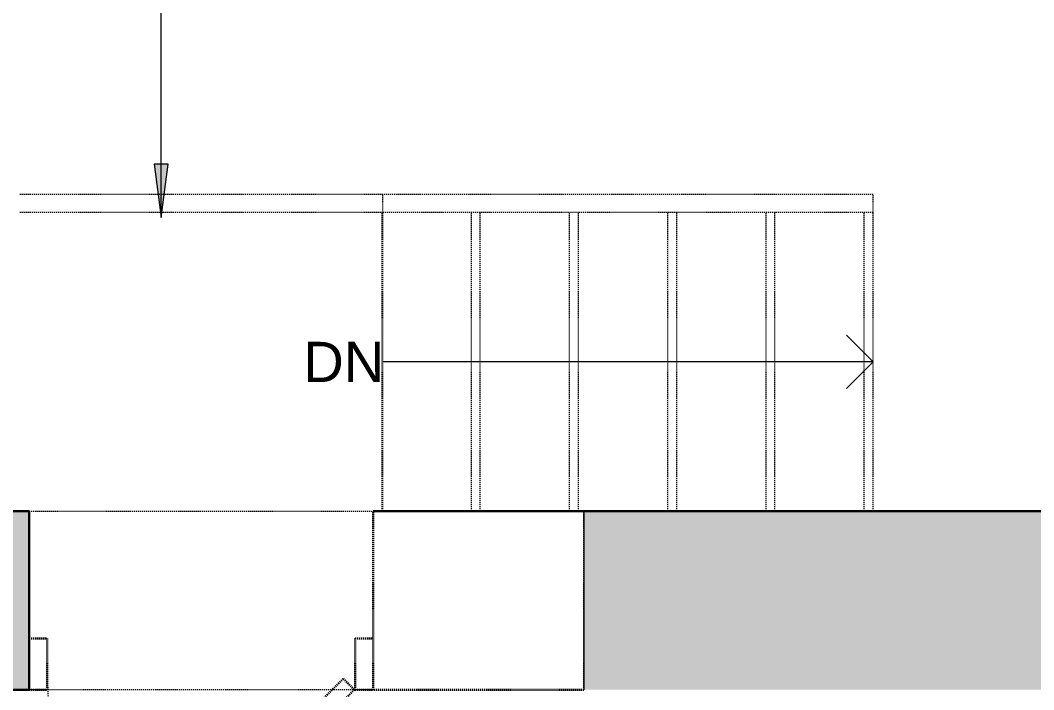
# Model space of a CAD drawing. Header units: inches. Extents: x -1176 to 1551, y -3558 to 978.
# Drawn here: x -835.1 to -721.7, y 16.3 to 91.3 of the extents above; entities that cross this region are included whole.
import ezdxf

# ---------------------------------------------------------------- set-up
doc = ezdxf.new("R2010")
doc.units = ezdxf.units.IN
doc.header["$MEASUREMENT"] = 0
doc.linetypes.add('Demolished', pattern=[0.1875, 0.125, -0.0625])
for name, color, linetype, lineweight in [('A-ANNO-KEYN', 231, 'Continuous', 9), ('A-DOOR', 31, 'Continuous', 18), ('A-DOOR-FRAM', 31, 'Continuous', 30), ('A-WALL', 113, 'Continuous', 18), ('A-WALL-PATT', 111, 'Continuous', 18), ('S-STRS', 31, 'Demolished', 9), ('S-STRS-ANNO', 31, 'Continuous', 9), ('S-STRS-IDEN', 31, 'Continuous', 9)]:
    doc.layers.add(name, color=color, linetype=linetype, lineweight=lineweight)
doc.styles.add('Swis721 Lt BT', font='swissl.ttf', dxfattribs={"height": 4.5})

# ---------------------------------------------------------------- blocks, each defined once
blk = doc.blocks.new('Single Flush - D2 2_10_5_ X 8_-7363376-1st Floor Demo')
at = {"layer": 'A-DOOR', "color": 10, "linetype": 'Demolished', "lineweight": 30}
for p, q in [((-8.34, -33.03), (15.92, -8.76)), ((15.92, -8.76), (17.16, -10)), ((17.16, -10), (-7.11, -34.26)), ((-7.11, -34.26), (-8.34, -33.03))]:
    blk.add_line(p, q, dxfattribs=at)
at = {"layer": 'A-DOOR', "color": 7, "linetype": 'Demolished', "lineweight": 9}
blk.add_arc((17.16, -10), 34.31, 179.5, 225, dxfattribs=at)
at = {"layer": 'A-DOOR-FRAM', "color": 10, "linetype": 'Demolished'}
for p, q in [((-19.25, -4.25), (-19.25, -10)), ((-19.25, -4.25), (-17.25, -4.25)), ((-17.25, -4.25), (-17.25, -10)), ((17.25, -4.25), (17.25, -10)), ((17.25, -4.25), (19.25, -4.25)), ((19.25, -4.25), (19.25, -10)), ((-19.25, -10), (-17.25, -10)), ((17.25, -10), (19.25, -10))]:
    blk.add_line(p, q, dxfattribs=at)

msp = doc.modelspace()

# ---------------------------------------------------------------- hatches: boundary and pattern name
at = {"layer": 'A-ANNO-KEYN'}
msp.add_hatch(color=256, dxfattribs=at).paths.add_polyline_path([(-819.35, 69.15), (-818.56, 75.15), (-820.14, 75.15)], flags=0)
at = {"layer": 'A-WALL-PATT'}
h = msp.add_hatch(color=250, dxfattribs=at)
h.paths.add_polyline_path([(-590.07, 16.25), (-590.07, 36.25), (-772.04, 36.25), (-772.04, 35.33), (-754.04, 35.33), (-754.04, 16.25), (-668.06, 16.25)], flags=0)
h.paths.add_polyline_path([(-901.04, 35.33), (-901.04, 36.25), (-1015.06, 36.25), (-1015.06, 35.33), (-944.74, 35.33)], flags=0)
h.paths.add_polyline_path([(-861.04, 35.33), (-834.14, 35.33), (-834.14, 36.25), (-861.04, 36.25)], flags=0)
h = msp.add_hatch(color=250, dxfattribs=at)
h.paths.add_polyline_path([(-756.67, 16.25), (-754.04, 16.25), (-754.04, 35.33), (-772.04, 35.33), (-772.04, 16.25)], flags=0)
h.paths.add_polyline_path([(-850.71, 16.25), (-834.14, 16.25), (-834.14, 35.33), (-861.04, 35.33), (-861.04, 16.25)], flags=0)
h.paths.add_polyline_path([(-901.04, 16.25), (-901.04, 35.33), (-1015.06, 35.33), (-1015.06, 16.25), (-944.74, 16.25)], flags=0)

# ---------------------------------------------------------------- linework, layer by layer
at = {"layer": 'A-ANNO-KEYN'}
for p, q in [((-819.35, 69.15), (-819.35, 94.2)), ((-818.56, 75.15), (-820.14, 75.15)), ((-820.14, 75.15), (-819.35, 69.15)), ((-819.35, 69.15), (-818.56, 75.15))]:
    msp.add_line(p, q, dxfattribs=at)
at = {"layer": 'A-WALL', "color": 8, "lineweight": 30}
for p, q in [((-1004.06, 36.25), (-834.14, 36.25)), ((-834.14, 16.25), (-834.14, 36.25)), ((-601.07, 36.25), (-795.64, 36.25)), ((-1017.06, 16.25), (-834.14, 16.25))]:
    msp.add_line(p, q, dxfattribs=at)
at = {"layer": 'A-WALL', "color": 7, "linetype": 'Demolished', "lineweight": 9}
for p, q in [((-834.14, 36.25), (-795.64, 36.25)), ((-772.04, 16.25), (-772.04, 36.25)), ((-795.64, 16.25), (-834.14, 16.25))]:
    msp.add_line(p, q, dxfattribs=at)
at = {"layer": 'A-WALL', "color": 10, "linetype": 'Demolished', "lineweight": 30}
for p, q in [((-795.64, 16.25), (-795.64, 36.25)), ((-772.04, 16.25), (-795.64, 16.25))]:
    msp.add_line(p, q, dxfattribs=at)
at = {"layer": 'A-WALL', "lineweight": 9}
msp.add_line((-772.04, 36.25), (-772.04, 16.25), dxfattribs=at)
at = {"layer": 'S-STRS', "color": 7}
for p, q in [((-794.55, 71.72), (-835.22, 71.72)), ((-739.63, 71.72), (-794.55, 71.72)), ((-794.55, 69.72), (-794.55, 71.72)), ((-739.63, 69.72), (-739.63, 71.72)), ((-794.55, 69.72), (-835.22, 69.72)), ((-794.63, 36.25), (-794.63, 69.72)), ((-783.63, 69.72), (-794.55, 69.72)), ((-794.55, 36.25), (-794.55, 69.72)), ((-784.63, 36.25), (-784.63, 69.72)), ((-772.63, 69.72), (-783.63, 69.72)), ((-783.63, 36.25), (-783.63, 69.72)), ((-773.63, 36.25), (-773.63, 69.72)), ((-761.63, 69.72), (-772.63, 69.72)), ((-772.63, 36.25), (-772.63, 69.72)), ((-762.63, 36.25), (-762.63, 69.72)), ((-750.63, 69.72), (-761.63, 69.72)), ((-761.63, 36.25), (-761.63, 69.72)), ((-751.63, 36.25), (-751.63, 69.72)), ((-739.63, 69.72), (-750.63, 69.72)), ((-750.63, 36.25), (-750.63, 69.72)), ((-740.63, 36.25), (-740.63, 69.72)), ((-739.63, 36.25), (-739.63, 69.72)), ((-834.14, 36.25), (-795.64, 36.25))]:
    msp.add_line(p, q, dxfattribs=at)
at = {"layer": 'S-STRS-ANNO'}
for p, q in [((-739.63, 52.99), (-742.63, 55.99)), ((-783.63, 52.99), (-794.55, 52.99)), ((-772.63, 52.99), (-783.63, 52.99)), ((-761.63, 52.99), (-772.63, 52.99)), ((-750.63, 52.99), (-761.63, 52.99)), ((-739.63, 52.99), (-750.63, 52.99)), ((-739.63, 52.99), (-742.63, 49.99))]:
    msp.add_line(p, q, dxfattribs=at)

# ---------------------------------------------------------------- block references
at = {"layer": 'A-DOOR', "color": 7, "linetype": 'Demolished', "lineweight": 9}
msp.add_blockref('Single Flush - D2 2_10_5_ X 8_-7363376-1st Floor Demo', (-814.89, 26.25), dxfattribs=at)

# ---------------------------------------------------------------- texts
at = {"layer": 'S-STRS-IDEN', "insert": (-803.45, 55.23), "char_height": 4.5, "width": 10.5833, "attachment_point": 1, "line_spacing_factor": 1.005062, "style": 'Swis721 Lt BT'}
msp.add_mtext('DN', dxfattribs=at)

doc.saveas('drawing.dxf')
